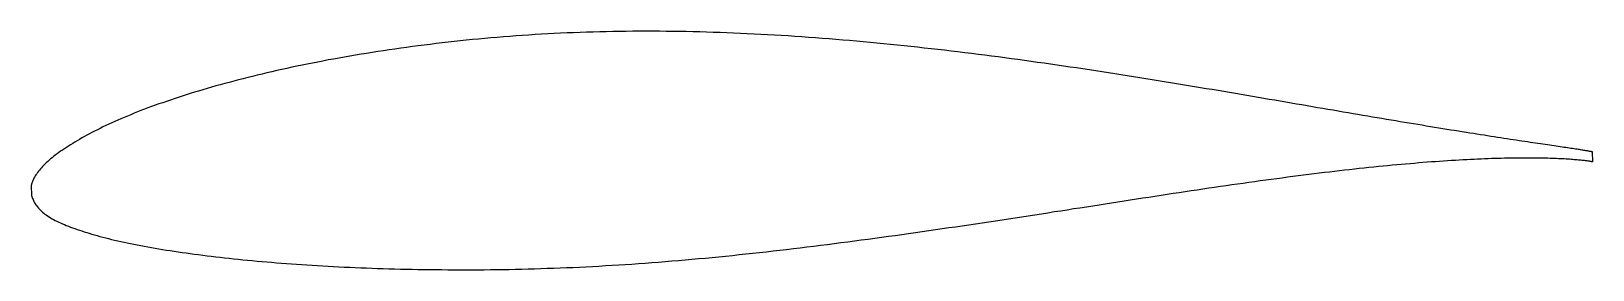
# Model space of a CAD drawing. Header units: metres. Extents: x -17.2 to 34.9, y -3 to 5.
import ezdxf

# ---------------------------------------------------------------- set-up
doc = ezdxf.new("R2010")
doc.units = ezdxf.units.M

msp = doc.modelspace()

# ---------------------------------------------------------------- linework, layer by layer
msp.add_lwpolyline([(34.887, 0.975), (34.886, 0.975), (34.883, 0.976), (34.878, 0.977), (34.871, 0.979), (34.862, 0.981), (34.851, 0.983), (34.838, 0.986), (34.823, 0.989), (34.806, 0.992), (34.787, 0.995), (34.766, 0.999), (34.743, 1.003), (34.719, 1.008), (34.692, 1.012), (34.663, 1.017), (34.632, 1.022), (34.599, 1.027), (34.565, 1.033), (34.528, 1.038), (34.489, 1.045), (34.449, 1.051), (34.406, 1.057), (34.362, 1.064), (34.315, 1.071), (34.267, 1.079), (34.216, 1.086), (34.164, 1.094), (34.11, 1.102), (34.054, 1.11), (33.996, 1.119), (33.935, 1.128), (33.874, 1.137), (33.81, 1.146), (33.744, 1.156), (33.676, 1.166), (33.607, 1.176), (33.535, 1.187), (33.462, 1.198), (33.387, 1.209), (33.31, 1.22), (33.231, 1.232), (33.15, 1.244), (33.067, 1.256), (32.982, 1.268), (32.896, 1.281), (32.808, 1.294), (32.718, 1.308), (32.626, 1.321), (32.532, 1.335), (32.437, 1.35), (32.339, 1.365), (32.24, 1.38), (32.139, 1.395), (32.036, 1.411), (31.932, 1.426), (31.826, 1.443), (31.718, 1.459), (31.608, 1.476), (31.496, 1.494), (31.383, 1.511), (31.268, 1.529), (31.151, 1.547), (31.033, 1.566), (30.913, 1.585), (30.791, 1.604), (30.668, 1.624), (30.542, 1.644), (30.416, 1.664), (30.287, 1.685), (30.157, 1.706), (30.025, 1.727), (29.892, 1.749), (29.757, 1.771), (29.62, 1.793), (29.482, 1.816), (29.342, 1.838), (29.201, 1.862), (29.058, 1.885), (28.914, 1.909), (28.768, 1.934), (28.62, 1.958), (28.471, 1.983), (28.321, 2.008), (28.169, 2.034), (28.015, 2.059), (27.86, 2.086), (27.704, 2.112), (27.546, 2.139), (27.387, 2.165), (27.226, 2.193), (27.064, 2.22), (26.9, 2.248), (26.735, 2.276), (26.569, 2.305), (26.401, 2.333), (26.232, 2.362), (26.062, 2.391), (25.89, 2.421), (25.717, 2.45), (25.543, 2.48), (25.367, 2.51), (25.191, 2.541), (25.013, 2.571), (24.833, 2.602), (24.653, 2.633), (24.471, 2.664), (24.288, 2.696), (24.104, 2.727), (23.919, 2.759), (23.732, 2.791), (23.545, 2.823), (23.356, 2.855), (23.166, 2.888), (22.975, 2.92), (22.783, 2.952), (22.59, 2.985), (22.396, 3.018), (22.201, 3.051), (22.004, 3.084), (21.807, 3.117), (21.609, 3.15), (21.41, 3.183), (21.21, 3.216), (21.009, 3.249), (20.807, 3.282), (20.604, 3.315), (20.4, 3.349), (20.195, 3.382), (19.989, 3.415), (19.783, 3.448), (19.576, 3.481), (19.368, 3.514), (19.159, 3.546), (18.949, 3.579), (18.738, 3.612), (18.527, 3.645), (18.315, 3.677), (18.103, 3.709), (17.889, 3.741), (17.675, 3.773), (17.46, 3.805), (17.245, 3.837), (17.029, 3.868), (16.812, 3.9), (16.595, 3.931), (16.377, 3.961), (16.158, 3.992), (15.939, 4.022), (15.72, 4.052), (15.5, 4.082), (15.279, 4.112), (15.058, 4.141), (14.837, 4.17), (14.615, 4.198), (14.392, 4.226), (14.169, 4.254), (13.946, 4.282), (13.722, 4.309), (13.498, 4.336), (13.274, 4.362), (13.049, 4.388), (12.824, 4.413), (12.599, 4.439), (12.373, 4.463), (12.147, 4.488), (11.921, 4.511), (11.695, 4.535), (11.468, 4.558), (11.241, 4.58), (11.014, 4.602), (10.787, 4.624), (10.56, 4.645), (10.333, 4.665), (10.105, 4.685), (9.878, 4.705), (9.65, 4.724), (9.422, 4.742), (9.195, 4.76), (8.967, 4.777), (8.739, 4.794), (8.511, 4.81), (8.284, 4.825), (8.056, 4.84), (7.828, 4.855), (7.601, 4.868), (7.373, 4.881), (7.146, 4.894), (6.919, 4.905), (6.692, 4.916), (6.465, 4.927), (6.238, 4.936), (6.012, 4.946), (5.786, 4.954), (5.56, 4.961), (5.334, 4.968), (5.109, 4.975), (4.884, 4.98), (4.659, 4.985), (4.434, 4.989), (4.21, 4.992), (3.986, 4.995), (3.763, 4.997), (3.54, 4.998), (3.317, 4.998), (3.095, 4.998), (2.873, 4.996), (2.652, 4.994), (2.431, 4.991), (2.211, 4.988), (1.991, 4.983), (1.772, 4.978), (1.553, 4.972), (1.335, 4.966), (1.118, 4.958), (0.901, 4.95), (0.685, 4.941), (0.469, 4.931), (0.254, 4.921), (0.04, 4.91), (-0.174, 4.898), (-0.387, 4.885), (-0.599, 4.871), (-0.811, 4.857), (-1.022, 4.842), (-1.232, 4.826), (-1.441, 4.81), (-1.649, 4.793), (-1.857, 4.775), (-2.064, 4.756), (-2.27, 4.737), (-2.475, 4.718), (-2.679, 4.697), (-2.883, 4.676), (-3.085, 4.654), (-3.287, 4.632), (-3.487, 4.609), (-3.687, 4.585), (-3.886, 4.561), (-4.084, 4.537), (-4.28, 4.512), (-4.476, 4.486), (-4.671, 4.459), (-4.865, 4.433), (-5.057, 4.406), (-5.249, 4.378), (-5.439, 4.35), (-5.629, 4.321), (-5.817, 4.291), (-6.004, 4.261), (-6.19, 4.231), (-6.375, 4.201), (-6.559, 4.169), (-6.742, 4.138), (-6.923, 4.105), (-7.103, 4.073), (-7.282, 4.04), (-7.46, 4.006), (-7.636, 3.972), (-7.811, 3.937), (-7.985, 3.903), (-8.158, 3.868), (-8.329, 3.832), (-8.499, 3.796), (-8.668, 3.759), (-8.835, 3.723), (-9.002, 3.685), (-9.166, 3.648), (-9.329, 3.61), (-9.491, 3.572), (-9.652, 3.533), (-9.811, 3.494), (-9.969, 3.455), (-10.125, 3.415), (-10.28, 3.376), (-10.433, 3.336), (-10.585, 3.295), (-10.735, 3.255), (-10.884, 3.214), (-11.032, 3.173), (-11.177, 3.131), (-11.322, 3.089), (-11.465, 3.048), (-11.606, 3.006), (-11.746, 2.963), (-11.884, 2.921), (-12.02, 2.878), (-12.155, 2.835), (-12.289, 2.792), (-12.42, 2.749), (-12.55, 2.705), (-12.679, 2.661), (-12.806, 2.617), (-12.931, 2.574), (-13.055, 2.529), (-13.177, 2.485), (-13.297, 2.441), (-13.415, 2.396), (-13.532, 2.352), (-13.647, 2.307), (-13.761, 2.262), (-13.872, 2.217), (-13.982, 2.172), (-14.091, 2.126), (-14.197, 2.081), (-14.302, 2.036), (-14.405, 1.99), (-14.506, 1.945), (-14.605, 1.899), (-14.703, 1.853), (-14.799, 1.807), (-14.893, 1.761), (-14.985, 1.715), (-15.076, 1.67), (-15.164, 1.624), (-15.251, 1.578), (-15.336, 1.532), (-15.419, 1.486), (-15.5, 1.441), (-15.58, 1.395), (-15.657, 1.35), (-15.733, 1.305), (-15.807, 1.26), (-15.879, 1.216), (-15.949, 1.171), (-16.017, 1.127), (-16.083, 1.083), (-16.148, 1.039), (-16.21, 0.996), (-16.271, 0.953), (-16.33, 0.91), (-16.387, 0.867), (-16.442, 0.825), (-16.495, 0.782), (-16.546, 0.74), (-16.595, 0.698), (-16.642, 0.656), (-16.687, 0.615), (-16.731, 0.573), (-16.772, 0.532), (-16.811, 0.491), (-16.849, 0.45), (-16.884, 0.41), (-16.918, 0.369), (-16.95, 0.329), (-16.979, 0.289), (-17.007, 0.25), (-17.033, 0.211), (-17.057, 0.173), (-17.078, 0.135), (-17.098, 0.098), (-17.116, 0.062), (-17.132, 0.027), (-17.146, -0.007), (-17.158, -0.039), (-17.168, -0.069), (-17.177, -0.095), (-17.183, -0.118), (-17.188, -0.136), (-17.19, -0.147), (-17.183, -0.48), (-17.182, -0.483), (-17.179, -0.491), (-17.174, -0.503), (-17.166, -0.522), (-17.157, -0.548), (-17.145, -0.578), (-17.131, -0.61), (-17.116, -0.645), (-17.098, -0.681), (-17.078, -0.717), (-17.056, -0.753), (-17.033, -0.789), (-17.007, -0.824), (-16.979, -0.86), (-16.95, -0.895), (-16.918, -0.93), (-16.885, -0.964), (-16.849, -0.997), (-16.812, -1.031), (-16.773, -1.063), (-16.732, -1.096), (-16.688, -1.127), (-16.643, -1.159), (-16.596, -1.189), (-16.547, -1.22), (-16.496, -1.25), (-16.443, -1.279), (-16.389, -1.308), (-16.332, -1.337), (-16.273, -1.365), (-16.213, -1.393), (-16.15, -1.421), (-16.086, -1.448), (-16.02, -1.475), (-15.952, -1.502), (-15.882, -1.529), (-15.81, -1.555), (-15.736, -1.582), (-15.661, -1.608), (-15.583, -1.634), (-15.504, -1.66), (-15.423, -1.686), (-15.34, -1.712), (-15.255, -1.738), (-15.168, -1.763), (-15.079, -1.789), (-14.989, -1.814), (-14.897, -1.84), (-14.803, -1.865), (-14.707, -1.89), (-14.61, -1.914), (-14.51, -1.939), (-14.409, -1.963), (-14.306, -1.987), (-14.201, -2.011), (-14.095, -2.034), (-13.987, -2.058), (-13.877, -2.081), (-13.765, -2.103), (-13.652, -2.126), (-13.537, -2.148), (-13.42, -2.17), (-13.301, -2.191), (-13.181, -2.213), (-13.059, -2.234), (-12.936, -2.255), (-12.811, -2.275), (-12.684, -2.296), (-12.555, -2.316), (-12.425, -2.336), (-12.294, -2.355), (-12.16, -2.374), (-12.025, -2.394), (-11.889, -2.412), (-11.751, -2.431), (-11.611, -2.449), (-11.47, -2.467), (-11.327, -2.485), (-11.183, -2.503), (-11.037, -2.52), (-10.89, -2.537), (-10.741, -2.553), (-10.591, -2.57), (-10.439, -2.586), (-10.286, -2.602), (-10.131, -2.617), (-9.975, -2.633), (-9.817, -2.648), (-9.658, -2.662), (-9.498, -2.677), (-9.336, -2.691), (-9.173, -2.705), (-9.008, -2.718), (-8.842, -2.731), (-8.675, -2.744), (-8.506, -2.756), (-8.337, -2.769), (-8.165, -2.78), (-7.993, -2.792), (-7.819, -2.803), (-7.644, -2.814), (-7.468, -2.824), (-7.29, -2.834), (-7.111, -2.843), (-6.931, -2.853), (-6.75, -2.861), (-6.568, -2.87), (-6.384, -2.878), (-6.199, -2.885), (-6.014, -2.893), (-5.827, -2.9), (-5.639, -2.906), (-5.449, -2.912), (-5.259, -2.918), (-5.068, -2.923), (-4.875, -2.928), (-4.682, -2.932), (-4.487, -2.936), (-4.292, -2.939), (-4.095, -2.943), (-3.898, -2.945), (-3.7, -2.948), (-3.5, -2.949), (-3.3, -2.951), (-3.099, -2.952), (-2.897, -2.952), (-2.694, -2.952), (-2.49, -2.952), (-2.285, -2.951), (-2.079, -2.95), (-1.873, -2.947), (-1.666, -2.945), (-1.458, -2.942), (-1.249, -2.939), (-1.039, -2.934), (-0.829, -2.93), (-0.618, -2.925), (-0.406, -2.919), (-0.194, -2.912), (0.019, -2.905), (0.233, -2.898), (0.448, -2.89), (0.663, -2.881), (0.878, -2.872), (1.095, -2.862), (1.312, -2.851), (1.529, -2.84), (1.747, -2.828), (1.966, -2.816), (2.185, -2.803), (2.404, -2.789), (2.624, -2.775), (2.845, -2.761), (3.065, -2.745), (3.287, -2.729), (3.509, -2.713), (3.731, -2.696), (3.953, -2.678), (4.176, -2.66), (4.4, -2.641), (4.623, -2.622), (4.847, -2.602), (5.071, -2.582), (5.296, -2.561), (5.52, -2.54), (5.745, -2.518), (5.971, -2.495), (6.196, -2.473), (6.422, -2.449), (6.648, -2.425), (6.873, -2.401), (7.1, -2.376), (7.326, -2.351), (7.552, -2.326), (7.779, -2.3), (8.005, -2.273), (8.232, -2.247), (8.458, -2.219), (8.685, -2.192), (8.912, -2.164), (9.138, -2.136), (9.365, -2.107), (9.592, -2.078), (9.818, -2.049), (10.045, -2.02), (10.271, -1.99), (10.497, -1.96), (10.723, -1.93), (10.949, -1.899), (11.175, -1.868), (11.401, -1.837), (11.626, -1.806), (11.851, -1.774), (12.076, -1.743), (12.301, -1.711), (12.526, -1.679), (12.75, -1.647), (12.974, -1.614), (13.197, -1.582), (13.421, -1.549), (13.643, -1.517), (13.866, -1.484), (14.088, -1.451), (14.31, -1.417), (14.531, -1.384), (14.752, -1.351), (14.973, -1.318), (15.193, -1.284), (15.412, -1.251), (15.631, -1.217), (15.85, -1.184), (16.068, -1.15), (16.285, -1.117), (16.502, -1.083), (16.718, -1.05), (16.934, -1.016), (17.149, -0.983), (17.364, -0.95), (17.577, -0.916), (17.791, -0.883), (18.003, -0.85), (18.215, -0.817), (18.426, -0.785), (18.636, -0.752), (18.846, -0.719), (19.055, -0.687), (19.263, -0.655), (19.47, -0.623), (19.677, -0.591), (19.882, -0.559), (20.087, -0.528), (20.291, -0.497), (20.494, -0.466), (20.697, -0.435), (20.898, -0.404), (21.098, -0.374), (21.298, -0.344), (21.497, -0.315), (21.694, -0.285), (21.891, -0.256), (22.087, -0.227), (22.281, -0.199), (22.475, -0.17), (22.668, -0.142), (22.859, -0.115), (23.05, -0.088), (23.239, -0.061), (23.428, -0.034), (23.615, -0.008), (23.801, 0.018), (23.986, 0.043), (24.17, 0.068), (24.353, 0.093), (24.534, 0.117), (24.715, 0.141), (24.894, 0.164), (25.072, 0.187), (25.248, 0.21), (25.424, 0.232), (25.598, 0.253), (25.771, 0.275), (25.943, 0.296), (26.113, 0.316), (26.283, 0.336), (26.45, 0.355), (26.617, 0.374), (26.782, 0.393), (26.946, 0.411), (27.108, 0.429), (27.269, 0.446), (27.429, 0.463), (27.587, 0.479), (27.744, 0.495), (27.899, 0.511), (28.053, 0.526), (28.206, 0.54), (28.357, 0.555), (28.506, 0.568), (28.654, 0.581), (28.801, 0.594), (28.946, 0.606), (29.09, 0.618), (29.232, 0.63), (29.372, 0.641), (29.511, 0.651), (29.648, 0.661), (29.784, 0.671), (29.918, 0.68), (30.051, 0.689), (30.182, 0.698), (30.311, 0.706), (30.439, 0.713), (30.565, 0.72), (30.69, 0.727), (30.813, 0.733), (30.934, 0.739), (31.053, 0.745), (31.171, 0.75), (31.287, 0.755), (31.402, 0.759), (31.514, 0.763), (31.625, 0.766), (31.735, 0.77), (31.842, 0.772), (31.948, 0.775), (32.052, 0.777), (32.154, 0.779), (32.255, 0.78), (32.354, 0.782), (32.451, 0.782), (32.546, 0.783), (32.639, 0.783), (32.731, 0.783), (32.82, 0.783), (32.908, 0.782), (32.995, 0.781), (33.079, 0.78), (33.161, 0.779), (33.242, 0.777), (33.321, 0.776), (33.397, 0.774), (33.472, 0.771), (33.546, 0.769), (33.617, 0.766), (33.686, 0.764), (33.754, 0.761), (33.819, 0.758), (33.883, 0.754), (33.945, 0.751), (34.005, 0.747), (34.063, 0.744), (34.119, 0.74), (34.173, 0.736), (34.225, 0.732), (34.275, 0.728), (34.324, 0.724), (34.37, 0.72), (34.415, 0.716), (34.457, 0.712), (34.498, 0.708), (34.536, 0.704), (34.573, 0.7), (34.608, 0.696), (34.64, 0.692), (34.671, 0.688), (34.7, 0.684), (34.727, 0.68), (34.752, 0.676), (34.774, 0.673), (34.795, 0.669), (34.814, 0.666), (34.831, 0.663), (34.846, 0.66), (34.859, 0.658), (34.87, 0.656), (34.879, 0.654), (34.886, 0.652), (34.891, 0.651), (34.894, 0.65), (34.895, 0.649)], close=True)

doc.saveas('drawing.dxf')
